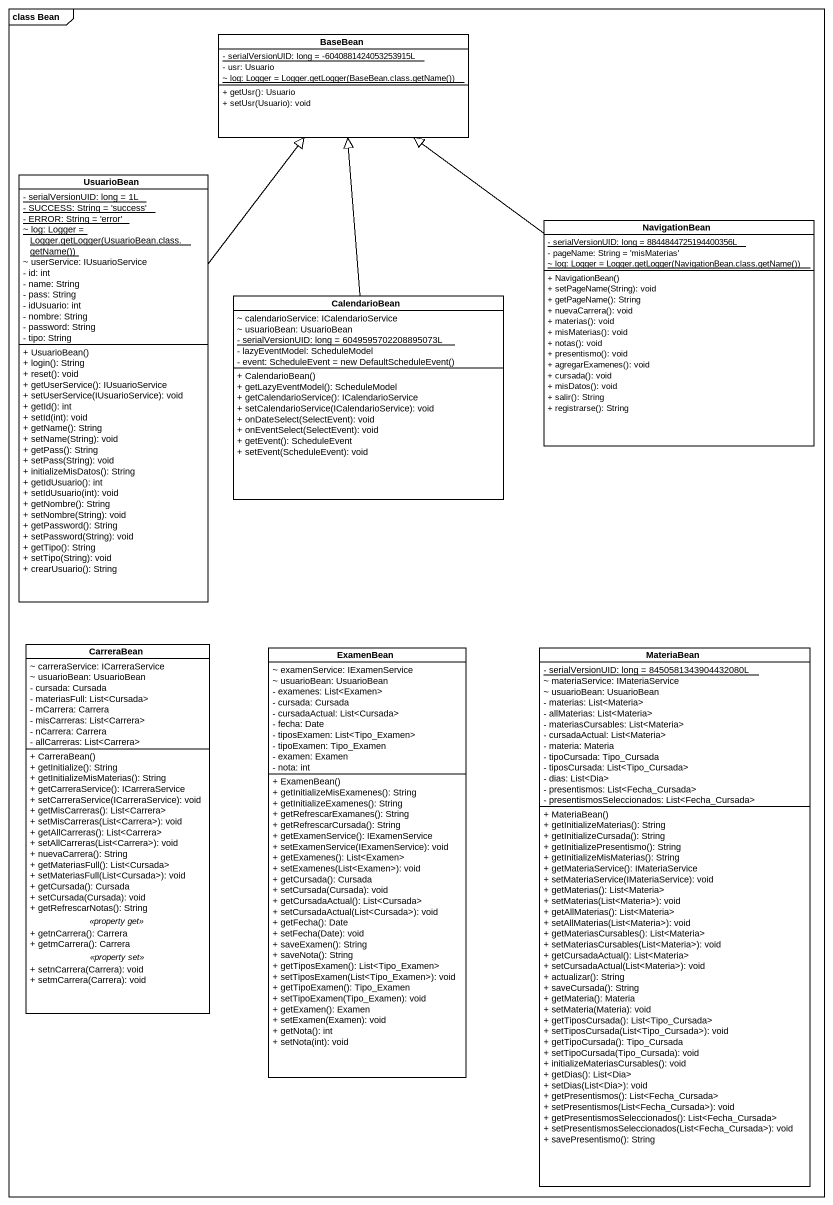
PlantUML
@startuml
mainframe class Bean
hide circle
hide empty members
skinparam classAttributeIconSize 0
class BaseBean {
  {static} - serialVersionUID: long = -6040881424053253915L
  - usr: Usuario
  {static} {field} ~ log: Logger = Logger.getLogger(BaseBean.class.getName())
  + getUsr(): Usuario
  + setUsr(Usuario): void
}
class UsuarioBean {
  {static} - serialVersionUID: long = 1L
  {static} - SUCCESS: String = 'success'
  {static} - ERROR: String = 'error'
  {static} {field} ~ log: Logger = Logger.getLogger(UsuarioBean.class.getName())
  ~ userService: IUsuarioService
  - id: int
  - name: String
  - pass: String
  - idUsuario: int
  - nombre: String
  - password: String
  - tipo: String
  + UsuarioBean()
  + login(): String
  + reset(): void
  + getUserService(): IUsuarioService
  + setUserService(IUsuarioService): void
  + getId(): int
  + setId(int): void
  + getName(): String
  + setName(String): void
  + getPass(): String
  + setPass(String): void
  + initializeMisDatos(): String
  + getIdUsuario(): int
  + setIdUsuario(int): void
  + getNombre(): String
  + setNombre(String): void
  + getPassword(): String
  + setPassword(String): void
  + getTipo(): String
  + setTipo(String): void
  + crearUsuario(): String
}
class NavigationBean {
  {static} - serialVersionUID: long = 8844844725194400356L
  - pageName: String = 'misMaterias'
  {static} {field} ~ log: Logger = Logger.getLogger(NavigationBean.class.getName())
  + NavigationBean()
  + setPageName(String): void
  + getPageName(): String
  + nuevaCarrera(): void
  + materias(): void
  + misMaterias(): void
  + notas(): void
  + presentismo(): void
  + agregarExamenes(): void
  + cursada(): void
  + misDatos(): void
  + salir(): String
  + registrarse(): String
}
class CalendarioBean {
  ~ calendarioService: ICalendarioService
  ~ usuarioBean: UsuarioBean
  {static} - serialVersionUID: long = 6049595702208895073L
  - lazyEventModel: ScheduleModel
  {field} - event: ScheduleEvent = new DefaultScheduleEvent()
  + CalendarioBean()
  + getLazyEventModel(): ScheduleModel
  + getCalendarioService(): ICalendarioService
  + setCalendarioService(ICalendarioService): void
  + onDateSelect(SelectEvent): void
  + onEventSelect(SelectEvent): void
  + getEvent(): ScheduleEvent
  + setEvent(ScheduleEvent): void
}
class CarreraBean {
  ~ carreraService: ICarreraService
  ~ usuarioBean: UsuarioBean
  - cursada: Cursada
  - materiasFull: List<Cursada>
  - mCarrera: Carrera
  - misCarreras: List<Carrera>
  - nCarrera: Carrera
  - allCarreras: List<Carrera>
  --
  + CarreraBean()
  + getInitialize(): String
  + getInitializeMisMaterias(): String
  + getCarreraService(): ICarreraService
  + setCarreraService(ICarreraService): void
  + getMisCarreras(): List<Carrera>
  + setMisCarreras(List<Carrera>): void
  + getAllCarreras(): List<Carrera>
  + setAllCarreras(List<Carrera>): void
  + nuevaCarrera(): String
  + getMateriasFull(): List<Cursada>
  + setMateriasFull(List<Cursada>): void
  + getCursada(): Cursada
  + setCursada(Cursada): void
  + getRefrescarNotas(): String
  .. <<property get>> ..
  + getnCarrera(): Carrera
  + getmCarrera(): Carrera
  .. <<property set>> ..
  + setnCarrera(Carrera): void
  + setmCarrera(Carrera): void
}
class ExamenBean {
  ~ examenService: IExamenService
  ~ usuarioBean: UsuarioBean
  - examenes: List<Examen>
  - cursada: Cursada
  - cursadaActual: List<Cursada>
  - fecha: Date
  - tiposExamen: List<Tipo_Examen>
  - tipoExamen: Tipo_Examen
  - examen: Examen
  - nota: int
  + ExamenBean()
  + getInitializeMisExamenes(): String
  + getInitializeExamenes(): String
  + getRefrescarExamanes(): String
  + getRefrescarCursada(): String
  + getExamenService(): IExamenService
  + setExamenService(IExamenService): void
  + getExamenes(): List<Examen>
  + setExamenes(List<Examen>): void
  + getCursada(): Cursada
  + setCursada(Cursada): void
  + getCursadaActual(): List<Cursada>
  + setCursadaActual(List<Cursada>): void
  + getFecha(): Date
  + setFecha(Date): void
  + saveExamen(): String
  + saveNota(): String
  + getTiposExamen(): List<Tipo_Examen>
  + setTiposExamen(List<Tipo_Examen>): void
  + getTipoExamen(): Tipo_Examen
  + setTipoExamen(Tipo_Examen): void
  + getExamen(): Examen
  + setExamen(Examen): void
  + getNota(): int
  + setNota(int): void
}
class MateriaBean {
  {static} - serialVersionUID: long = 8450581343904432080L
  ~ materiaService: IMateriaService
  ~ usuarioBean: UsuarioBean
  - materias: List<Materia>
  - allMaterias: List<Materia>
  - materiasCursables: List<Materia>
  - cursadaActual: List<Materia>
  - materia: Materia
  - tipoCursada: Tipo_Cursada
  - tiposCursada: List<Tipo_Cursada>
  - dias: List<Dia>
  - presentismos: List<Fecha_Cursada>
  - presentismosSeleccionados: List<Fecha_Cursada>
  + MateriaBean()
  + getInitializeMaterias(): String
  + getInitializeCursada(): String
  + getInitializePresentismo(): String
  + getInitializeMisMaterias(): String
  + getMateriaService(): IMateriaService
  + setMateriaService(IMateriaService): void
  + getMaterias(): List<Materia>
  + setMaterias(List<Materia>): void
  + getAllMaterias(): List<Materia>
  + setAllMaterias(List<Materia>): void
  + getMateriasCursables(): List<Materia>
  + setMateriasCursables(List<Materia>): void
  + getCursadaActual(): List<Materia>
  + setCursadaActual(List<Materia>): void
  + actualizar(): String
  + saveCursada(): String
  + getMateria(): Materia
  + setMateria(Materia): void
  + getTiposCursada(): List<Tipo_Cursada>
  + setTiposCursada(List<Tipo_Cursada>): void
  + getTipoCursada(): Tipo_Cursada
  + setTipoCursada(Tipo_Cursada): void
  + initializeMateriasCursables(): void
  + getDias(): List<Dia>
  + setDias(List<Dia>): void
  + getPresentismos(): List<Fecha_Cursada>
  + setPresentismos(List<Fecha_Cursada>): void
  + getPresentismosSeleccionados(): List<Fecha_Cursada>
  + setPresentismosSeleccionados(List<Fecha_Cursada>): void
  + savePresentismo(): String
}
UsuarioBean -up-|> BaseBean
NavigationBean -up-|> BaseBean
CalendarioBean -up-|> BaseBean
@enduml
